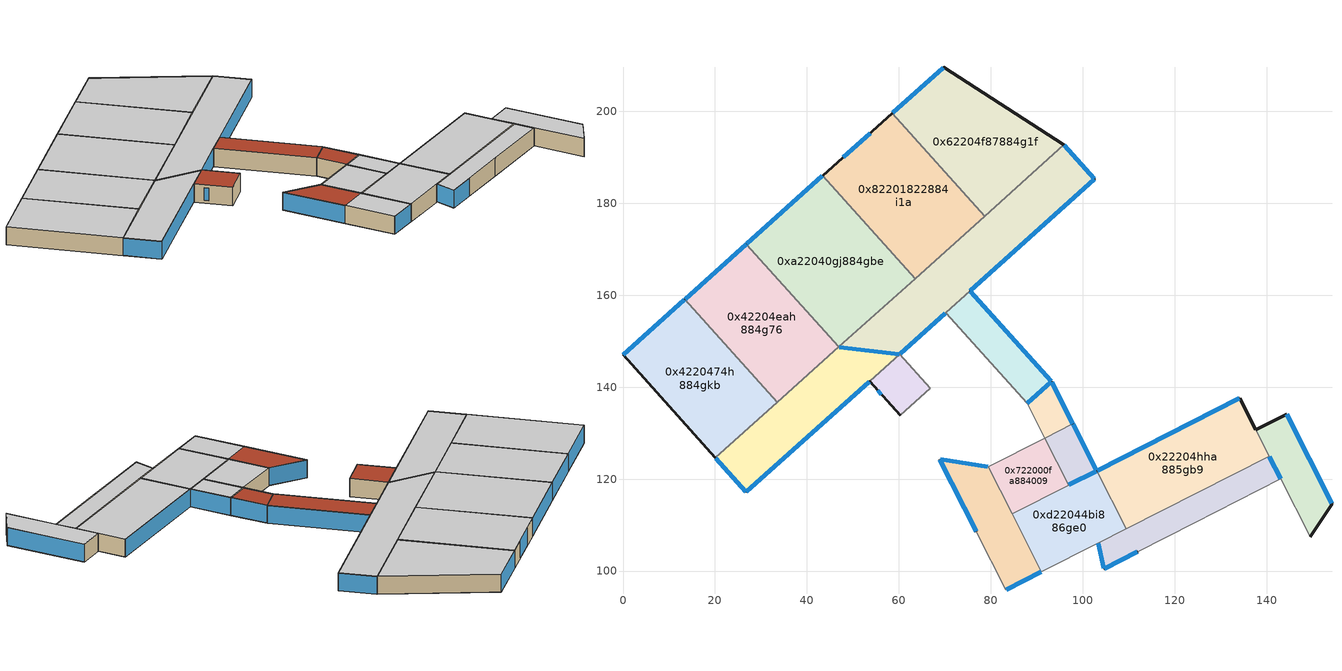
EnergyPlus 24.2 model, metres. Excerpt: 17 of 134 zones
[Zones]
0x8220jeg4888075
 floor to 0xk200ehje8066c4 (Generic Roof): 70.23,156.2 75.51,160.94 102.61,185.26 95.94,192.7 78.66,177.2 63.55,163.64 z5; 70.23,156.2 75.51,160.94 102.61,185.26 95.94,192.7 78.66,177.2 63.55,163.64 z5
 floor to 0x8200e7aa8046e6 (Generic Roof): 70.23,156.2 63.55,163.64 46.95,148.75 60.21,147.21 z5; 70.23,156.2 63.55,163.64 46.95,148.75 60.21,147.21 z5
 wall outside (Generic Roof): 95.94,192.7 102.61,185.26 75.51,160.94 z5:10
 wall to 0x82201822884i1a (Generic Roof): 63.55,163.64 78.66,177.2 z5:10
 wall to 0x62204f87884g1f (Generic Roof): 78.66,177.2 95.94,192.7 z5:10
 wall to 0x7220ed1c8885ih (Generic Roof): 70.23,156.2 60.21,147.21 z5:10
 wall to 0x82209h7k884bjh (Generic Roof): 75.51,160.94 70.23,156.2 z5:10
 wall to 0xa22040gj884gbe (Generic Roof): 46.95,148.75 63.55,163.64 z5:10
 wall to 0xj220ej1688652f (Generic Roof): 60.21,147.21 46.95,148.75 z5:10
 window (0xj0fh): 96.01,192.63 102.54,185.33 / 102.54,185.19 75.58,161.01 z5.1:9.9
 window inside (0xj0fh): 70.16,156.13 60.28,147.28 / 60.11,147.22 47.05,148.74 z5.1:9.9
 ceiling to 0xc240h89j8gc79j (Generic Roof): 70.23,156.2 60.21,147.21 46.95,148.75 63.55,163.64 78.66,177.2 95.94,192.7 102.61,185.26 75.51,160.94 z10; 70.23,156.2 60.21,147.21 46.95,148.75 63.55,163.64 78.66,177.2 95.94,192.7 102.61,185.26 75.51,160.94 z10
0x82201822884i1a
 floor to 0x82001822804i1a (Generic Roof): 63.55,163.64 53.87,174.43 43.45,186.03 47.82,189.95 53.84,195.35 58.57,199.6 68.62,188.4 78.66,177.2 z5; 63.55,163.64 53.87,174.43 43.45,186.03 47.82,189.95 53.84,195.35 58.57,199.6 68.62,188.4 78.66,177.2 z5
 wall outside (Generic Roof): 43.45,186.03 58.57,199.6 z5:10
 wall to 0xa22040gj884gbe (Generic Roof): 63.55,163.64 43.45,186.03 z5:10
 wall to 0x62204f87884g1f (Generic Roof): 58.57,199.6 78.66,177.2 z5:10
 window (0xj0fh): 47.89,190.02 53.76,195.29 z5.1:9.9
 ceiling to 0x824018228g4i1a (Generic Roof): 63.55,163.64 78.66,177.2 68.62,188.4 58.57,199.6 53.84,195.35 47.82,189.95 43.45,186.03 53.87,174.43 z10; 63.55,163.64 78.66,177.2 68.62,188.4 58.57,199.6 53.84,195.35 47.82,189.95 43.45,186.03 53.87,174.43 z10
0xb220eea58876kg
 floor to 0xb200eea58076kg (Generic Roof): 140.6,125.01 109.46,109.2 103.34,106.1 104.61,100.5 111.98,104.24 124.44,110.56 143.12,120.04 z5; 140.6,125.01 109.46,109.2 103.34,106.1 104.61,100.5 111.98,104.24 124.44,110.56 143.12,120.04 z5
 wall outside (Generic Roof): 111.98,104.24 104.61,100.5 z5:10
 wall to 0x92200f5888504h (Generic Roof): 124.44,110.56 111.98,104.24 z5:10
 wall to 0xd22044bi886ge0 (Generic Roof): 103.34,106.09 109.46,109.2 z5:10
 wall to 0x22204hha885gb9 (Generic Roof): 109.46,109.2 140.6,125.01 z5:10
 wall to 0x1220956h883b9d (Generic Roof): 104.61,100.5 103.34,106.1 z5:10
 wall to 0x822096gc886b02 (Generic Roof): 140.6,125.01 143.12,120.04 z5:10
 wall to 0xe2204292885g43 (Generic Roof): 143.12,120.04 124.44,110.56 z5:10
 window (0xj0fh): 111.89,104.19 104.7,100.55 z5.1:9.9
 window inside (0xj0fh): 104.59,100.6 103.36,106 / 140.65,124.92 143.07,120.13 z5.1:9.9
 ceiling to 0xb2409ea58g7bkg (Generic Roof): 140.6,125.01 143.12,120.04 124.44,110.56 111.98,104.24 104.61,100.5 103.34,106.1 109.46,109.2 z10; 140.6,125.01 143.12,120.04 124.44,110.56 111.98,104.24 104.61,100.5 103.34,106.1 109.46,109.2 z10
0x22204hha885gb9
 floor to 0x22004hha805gb9 (Generic Roof): 109.46,109.2 140.6,125.01 137.68,130.76 134.21,137.61 103.06,121.81 z5; 109.46,109.2 140.6,125.01 137.68,130.76 134.21,137.61 103.06,121.81 z5
 wall outside (Generic Roof): 103.06,121.81 134.21,137.61 137.68,130.76 z5:10
 wall to 0x822096gc886b02 (Generic Roof): 137.68,130.76 140.6,125.01 z5:10
 wall to 0xd22044bi886ge0 (Generic Roof): 109.46,109.2 103.06,121.81 z5:10
 window (0xj0fh): 103.15,121.86 134.12,137.56 z5.1:9.9
 ceiling to 0x22403hha8g5ab9 (Generic Roof): 109.46,109.2 103.06,121.81 134.21,137.61 137.68,130.76 140.6,125.01 z10; 109.46,109.2 103.06,121.81 134.21,137.61 137.68,130.76 140.6,125.01 z10
0x822096gc886b02
 floor to 0x820096gc806b02 (Generic Roof): 143.12,120.04 140.6,125.01 137.68,130.76 144.38,134.16 154.25,114.69 149.52,107.44 z5; 143.12,120.04 140.6,125.01 137.68,130.76 144.38,134.16 154.25,114.69 149.52,107.44 z5
 wall outside (Generic Roof): 137.68,130.76 144.38,134.16 154.25,114.69 149.52,107.44 z5:10
 wall to 0xe2204292885g43 (Generic Roof): 149.52,107.44 143.12,120.04 z5:10
 window (0xj0fh): 144.43,134.07 154.2,114.78 z5.1:9.9
 ceiling to 0x824096gc8g6b02 (Generic Roof): 143.12,120.04 149.52,107.44 154.25,114.69 144.38,134.16 137.68,130.76 140.6,125.01 z10; 143.12,120.04 149.52,107.44 154.25,114.69 144.38,134.16 137.68,130.76 140.6,125.01 z10
0xd22044bi886ge0
 floor to 0xd20044bi806ge0 (Generic Roof): 96.94,118.7 84.65,112.46 91.04,99.86 103.34,106.1 109.46,109.2 103.06,121.81 z5; 96.94,118.7 84.65,112.46 91.04,99.86 103.34,106.1 109.46,109.2 103.06,121.81 z5
 wall to 0xb220ehai88669e (Generic Roof): 91.04,99.86 84.65,112.46 z5:10
 wall to 0x1220956h883b9d (Generic Roof): 103.34,106.09 91.04,99.86 z5:10
 wall to 0x322094hf884b8e (Generic Roof): 96.94,118.7 103.06,121.81 z5:10
 wall to 0x722000fa884009 (Generic Roof): 84.65,112.46 96.94,118.7 z5:10
 window inside (0xj0fh): 97.03,118.75 102.97,121.76 z5.1:9.9
 ceiling to 0xd24044bi8g6ge0 (Generic Roof): 96.94,118.7 103.06,121.81 109.46,109.2 103.34,106.1 91.04,99.86 84.65,112.46 z10; 96.94,118.7 103.06,121.81 109.46,109.2 103.34,106.1 91.04,99.86 84.65,112.46 z10
0x722000fa884009
 floor to 0x720000fa804009 (Generic Roof): 84.65,112.46 96.94,118.7 91.77,128.9 79.48,122.66 z5; 84.65,112.46 96.94,118.7 91.77,128.9 79.48,122.66 z5
 wall to 0x7220ed1c8885ih (Generic Roof): 79.48,122.66 91.77,128.9 z5:10
 wall to 0x322094hf884b8e (Generic Roof): 91.77,128.9 96.94,118.7 z5:10
 wall to 0xb220ehai88669e (Generic Roof): 84.65,112.46 79.48,122.66 z5:10
 ceiling to 0x724030fa8g4509 (Generic Roof): 84.65,112.46 79.48,122.66 91.77,128.9 96.94,118.7 z10; 84.65,112.46 79.48,122.66 91.77,128.9 96.94,118.7 z10
0x42200734884aej
 floor to 0x420007348040ej (Generic Roof): 60.3,133.86 53.63,141.3 60.21,147.21 66.89,139.77 z5; 60.3,133.86 53.63,141.3 60.21,147.21 66.89,139.77 z5
 wall outside (Generic Roof): 60.3,133.86 53.63,141.3 z5:10
 wall to 0xj220ej1688652f (Generic Roof): 53.63,141.3 60.21,147.21 z5:10
 wall to 0x7220ed1c8885ih (Generic Roof): 60.21,147.21 66.89,139.77 60.3,133.86 z5:10
 window (0xj0fh): 56.22,138.41 55.44,139.29 z5.75:9.19
 roof outside (Generic Roof): 60.3,133.86 66.89,139.77 60.21,147.21 53.63,141.3 z10; 60.3,133.86 66.89,139.77 60.21,147.21 53.63,141.3 z10
0xj220ej1688652f
 floor to 0xj200ej1680652f (Generic Roof): 46.95,148.75 33.52,136.7 20.09,124.65 26.77,117.2 53.63,141.3 60.21,147.21 z5; 46.95,148.75 33.52,136.7 20.09,124.65 26.77,117.2 53.63,141.3 60.21,147.21 z5
 wall outside (Generic Roof): 53.63,141.3 26.77,117.2 20.09,124.65 z5:10
 wall to 0x4220474h884gkb (Generic Roof): 20.09,124.65 33.52,136.7 z5:10
 wall to 0x42204eah884g76 (Generic Roof): 33.52,136.7 46.95,148.75 z5:10
 window (0xj0fh): 53.56,141.23 26.84,117.27 / 26.7,117.27 20.16,124.58 z5.1:9.9
 ceiling to 0xc240h89j8gc79j (Generic Roof): 46.95,148.75 60.21,147.21 53.63,141.3 26.77,117.2 20.09,124.65 33.52,136.7 z10; 46.95,148.75 60.21,147.21 53.63,141.3 26.77,117.2 20.09,124.65 33.52,136.7 z10
0x82209h7k884bjh
 floor to 0x82009h7k804bjh (Generic Roof): 93.22,141.21 87.93,136.46 70.23,156.2 75.51,160.94 z5; 93.22,141.21 87.93,136.46 70.23,156.2 75.51,160.94 z5
 wall outside (Generic Roof): 75.51,160.94 93.22,141.21 z5:10
 wall to 0x7220ed1c8885ih (Generic Roof): 87.93,136.46 70.23,156.2 z5:10
 wall to 0x32209211884b32 (Generic Roof): 93.22,141.21 87.93,136.46 z5:10
 window (0xj0fh): 75.58,160.87 93.15,141.28 z5.1:9.9
 window inside (0xj0fh): 93.15,141.14 88,136.53 z5.1:9.9
 roof outside (Generic Roof): 93.22,141.21 75.51,160.94 70.23,156.2 76.9,148.75 87.93,136.46 z10; 93.22,141.21 75.51,160.94 70.23,156.2 76.9,148.75 87.93,136.46 z10
0x62204f87884g1f
 floor to 0x62004f87804g1f (Generic Roof): 78.66,177.2 95.94,192.7 69.74,209.61 58.57,199.6 68.62,188.4 z5; 78.66,177.2 95.94,192.7 69.74,209.61 58.57,199.6 68.62,188.4 z5
 wall outside (Generic Roof): 58.57,199.6 69.74,209.61 95.94,192.7 z5:10
 window (0xj0fh): 58.64,199.67 69.67,209.54 z5.1:9.9
 ceiling to 0x62404f878g4g1f (Generic Roof): 78.66,177.2 68.62,188.4 58.57,199.6 69.74,209.61 95.94,192.7 z10; 78.66,177.2 68.62,188.4 58.57,199.6 69.74,209.61 95.94,192.7 z10
0xb220ehai88669e
 floor to 0xb200ehai80669e (Generic Roof): 68.9,124.29 76.89,108.53 83.28,95.93 91.04,99.86 84.65,112.46 79.48,122.66 z5; 68.9,124.29 76.89,108.53 83.28,95.93 91.04,99.86 84.65,112.46 79.48,122.66 z5
 wall outside (Generic Roof): 76.89,108.53 68.9,124.29 z5:10
 wall to 0xe220c8hf88c7g8 (Generic Roof): 91.04,99.86 83.28,95.93 z5:10
 wall to 0x7220ed1c8885ih (Generic Roof): 68.9,124.29 79.48,122.66 z5:10
 wall to 0x92204e58884g33 (Generic Roof): 83.28,95.93 76.89,108.53 z5:10
 window (0xj0fh): 76.84,108.62 68.95,124.2 z5.1:9.9
 window inside (0xj0fh): 90.95,99.81 83.37,95.98 / 69,124.27 79.38,122.68 z5.1:9.9
 ceiling to 0x52404i7h8g4gkc (Generic Roof): 91.04,99.86 83.28,95.93 76.89,108.53 84.65,112.46 z10; 91.04,99.86 83.28,95.93 76.89,108.53 84.65,112.46 z10
 roof outside (Generic Roof): 68.9,124.29 79.48,122.66 84.65,112.46 76.89,108.53 z10; 68.9,124.29 79.48,122.66 84.65,112.46 76.89,108.53 z10
0x322094hf884b8e
 floor to 0x320094hf804b8e (Generic Roof): 103.06,121.81 97.89,132 91.77,128.9 96.94,118.7 z5; 103.06,121.81 97.89,132 91.77,128.9 96.94,118.7 z5
 wall outside (Generic Roof): 97.89,132 103.06,121.81 z5:10
 wall to 0x32209211884b32 (Generic Roof): 91.77,128.9 97.89,132 z5:10
 window (0xj0fh): 97.94,131.91 103.01,121.9 z5.1:9.9
 ceiling to 0x3240c4hf8g4g8e (Generic Roof): 103.06,121.81 96.94,118.7 91.77,128.9 97.89,132 z10; 103.06,121.81 96.94,118.7 91.77,128.9 97.89,132 z10
0x32209211884b32
 floor to 0x32009211804b32 (Generic Roof): 87.93,136.46 91.77,128.9 97.89,132 93.22,141.21 z5; 87.93,136.46 91.77,128.9 97.89,132 93.22,141.21 z5
 wall outside (Generic Roof): 93.22,141.21 97.89,132 z5:10
 wall to 0x7220ed1c8885ih (Generic Roof): 91.77,128.9 87.93,136.46 z5:10
 window (0xj0fh): 93.27,141.12 97.84,132.09 z5.1:9.9
 roof outside (Generic Roof): 87.93,136.46 93.22,141.21 97.89,132 91.77,128.9 z10; 87.93,136.46 93.22,141.21 97.89,132 91.77,128.9 z10
0xa22040gj884gbe
 floor to 0xa20040gj804gbe (Generic Roof): 46.95,148.75 26.86,171.14 43.45,186.03 53.87,174.43 63.55,163.64 z5; 46.95,148.75 26.86,171.14 43.45,186.03 53.87,174.43 63.55,163.64 z5
 wall outside (Generic Roof): 26.86,171.14 43.45,186.03 z5:10
 wall to 0x42204eah884g76 (Generic Roof): 46.95,148.75 26.86,171.14 z5:10
 window (0xj0fh): 26.93,171.21 43.38,185.96 z5.1:9.9
 ceiling to 0xa24040gj8g4gbe (Generic Roof): 46.95,148.75 63.55,163.64 53.87,174.43 43.45,186.03 26.86,171.14 z10; 46.95,148.75 63.55,163.64 53.87,174.43 43.45,186.03 26.86,171.14 z10
0x4220474h884gkb
 floor to 0x4200474h804gkb (Generic Roof): 20.09,124.65 0,147.04 13.43,159.09 33.52,136.7 z5; 20.09,124.65 0,147.04 13.43,159.09 33.52,136.7 z5
 wall outside (Generic Roof): 20.09,124.65 0,147.04 13.43,159.09 z5:10
 wall to 0x42204eah884g76 (Generic Roof): 13.43,159.09 33.52,136.7 z5:10
 window (0xj0fh): 0.07,147.11 13.36,159.02 z5.1:9.9
 ceiling to 0x4240474h8g4gkb (Generic Roof): 20.09,124.65 33.52,136.7 13.43,159.09 0,147.04 z10; 20.09,124.65 33.52,136.7 13.43,159.09 0,147.04 z10
0x42204eah884g76
 floor to 0x42004eah804g76 (Generic Roof): 33.52,136.7 13.43,159.09 26.86,171.14 46.95,148.75 z5; 33.52,136.7 13.43,159.09 26.86,171.14 46.95,148.75 z5
 wall outside (Generic Roof): 13.43,159.09 26.86,171.14 z5:10
 window (0xj0fh): 13.5,159.16 26.79,171.07 z5.1:9.9
 ceiling to 0x42404eah8g4g76 (Generic Roof): 33.52,136.7 46.95,148.75 26.86,171.14 13.43,159.09 z10; 33.52,136.7 46.95,148.75 26.86,171.14 13.43,159.09 z10
[Building]
unnamed: North Axis=0; Terrain=City; Solar Distribution=FullExteriorWithReflections
[Site:Location]
Site 1: Latitude=0; Longitude=0; Time Zone=0; Elevation=0
[SizingPeriod:DesignDay] Day of Month=21; DryBulb Temperature Range Modifier Type=DefaultMultipliers; Barometric Pressure=101097; Wind Direction=0; Rain Indicator=No; Snow Indicator=No; Daylight Saving Time Indicator=No; Solar Model Indicator=ASHRAEClearSky; Begin Environment Reset Mode=FullResetAtBeginEnvironment
Name | Month | Day Type | Maximum DryBulb Temperature | Daily DryBulb Temperature Range | Humidity Condition Type | Wetbulb or DewPoint at Maximum DryBulb | Wind Speed | Sky Clearness
Suzhou Ann Clg .4% Condns DP=>MDB | 8 | SummerDesignDay | 34.8 | 6.7 | Dewpoint | 27.6 | 3.35 | 1
Suzhou Ann Htg 99.6% Condns DB | 1 | WinterDesignDay | -4 | 0 | Wetbulb | -4 | 6.71 | 0
[Site:WaterMainsTemperature]
Calculation Method=CorrelationFromWeatherFile
[Material] Thermal Absorptance=0.9
Name | Roughness | Thickness | Conductivity | Density | Specific Heat | Solar Absorptance | Visible Absorptance
Generic 50mm Insulation | MediumRough | 0.05 | 0.03 | 43 | 1210 | 0.7 | 0.7
Generic Acoustic Tile | MediumSmooth | 0.02 | 0.06 | 368 | 590 | 0.2 | 0.2
Generic Ceiling Air Gap | Smooth | 0.1 | 0.556 | 1.28 | 1000 | 0.7 | 0.7
Generic LW Concrete | MediumRough | 0.1 | 0.53 | 1280 | 840 | 0.8 | 0.8
Generic Roof Membrane | MediumRough | 0.01 | 0.16 | 1120 | 1460 | 0.65 | 0.65
[WINDOWMATERIAL:SIMPLEGLAZINGSYSTEM]
g_0xg745: UFactor=1.8; Solar Heat Gain Coefficient=0.4; Visible Transmittance=0.744
[Construction]
Generic Roof: Generic Roof Membrane, Generic 50mm Insulation, Generic LW Concrete, Generic Ceiling Air Gap, Generic Acoustic Tile
[CONSTRUCTION]
0xj0fh: g_0xg745
[ZONE] Type=1; Multiplier=1; Ceiling Height=4; Part of Total Floor Area=Yes
Name | Volume | Floor Area
0xb220eea58876kg | 1182.82 | 236.565
0x42200734884aej | 442.208 | 88.4416
0xj220ej1688652f | 2026.72 | 405.345
0x42204eah884g76 | 2713.91 | 542.782
0xa22040gj884gbe | 3353.883 | 670.777
0x4220474h884gkb | 2713.911 | 542.7822
0xd22044bi886ge0 | 1459.64 | 291.928
0x722000fa884009 | 788.094 | 157.619
0x22204hha885gb9 | 2468.15 | 493.631
0x822096gc886b02 | 900.48 | 180.096
0x322094hf884b8e | 392.231 | 78.4463
0x32209211884b32 | 322.686 | 64.5373
0xb220ehai88669e | 1247.41 | 249.482
0x82209h7k884bjh | 941.548 | 188.31
0x8220jeg4888075 | 3068.79 | 613.757
0x82201822884i1a | 3055.45 | 611.0891
0x62204f87884g1f | 2874.03 | 574.807
[PEOPLE] Number of People Calculation Method=People/Area; People per Floor Area=0.0565; Fraction Radiant=0.3; Sensible Heat Fraction=autocalculate; Carbon Dioxide Generation Rate=3.82e-08; Enable ASHRAE 55 Comfort Warnings=No; Mean Radiant Temperature Calculation Type=EnclosureAveraged; Clothing Insulation Calculation Method=ClothingInsulationSchedule; Cold Stress Temperature Threshold=15.56; Heat Stress Temperature Threshold=30
Name | Zone or ZoneList or Space or SpaceList | Number of People Schedule | Activity Level Schedule
0xb220eea58876kg_People | 0xb220eea58876kg | 0xb220eea58876kgPeopleNumber_of_People_Schedule_Name | 0xb220eea58876kgPeopleActivity_Level_Schedule_Name
0x42200734884aej_People | 0x42200734884aej | 0x42200734884aejPeopleNumber_of_People_Schedule_Name | 0x42200734884aejPeopleActivity_Level_Schedule_Name
0xj220ej1688652f_People | 0xj220ej1688652f | 0xj220ej1688652fPeopleNumber_of_People_Schedule_Name | 0xj220ej1688652fPeopleActivity_Level_Schedule_Name
0x42204eah884g76_People | 0x42204eah884g76 | 0x42204eah884g76PeopleNumber_of_People_Schedule_Name | 0x42204eah884g76PeopleActivity_Level_Schedule_Name
0xa22040gj884gbe_People | 0xa22040gj884gbe | 0xa22040gj884gbePeopleNumber_of_People_Schedule_Name | 0xa22040gj884gbePeopleActivity_Level_Schedule_Name
0x4220474h884gkb_People | 0x4220474h884gkb | 0x4220474h884gkbPeopleNumber_of_People_Schedule_Name | 0x4220474h884gkbPeopleActivity_Level_Schedule_Name
0xd22044bi886ge0_People | 0xd22044bi886ge0 | 0xd22044bi886ge0PeopleNumber_of_People_Schedule_Name | 0xd22044bi886ge0PeopleActivity_Level_Schedule_Name
0x722000fa884009_People | 0x722000fa884009 | 0x722000fa884009PeopleNumber_of_People_Schedule_Name | 0x722000fa884009PeopleActivity_Level_Schedule_Name
0x22204hha885gb9_People | 0x22204hha885gb9 | 0x22204hha885gb9PeopleNumber_of_People_Schedule_Name | 0x22204hha885gb9PeopleActivity_Level_Schedule_Name
0x822096gc886b02_People | 0x822096gc886b02 | 0x822096gc886b02PeopleNumber_of_People_Schedule_Name | 0x822096gc886b02PeopleActivity_Level_Schedule_Name
0x322094hf884b8e_People | 0x322094hf884b8e | 0x322094hf884b8ePeopleNumber_of_People_Schedule_Name | 0x322094hf884b8ePeopleActivity_Level_Schedule_Name
0x32209211884b32_People | 0x32209211884b32 | 0x32209211884b32PeopleNumber_of_People_Schedule_Name | 0x32209211884b32PeopleActivity_Level_Schedule_Name
0xb220ehai88669e_People | 0xb220ehai88669e | 0xb220ehai88669ePeopleNumber_of_People_Schedule_Name | 0xb220ehai88669ePeopleActivity_Level_Schedule_Name
0x82209h7k884bjh_People | 0x82209h7k884bjh | 0x82209h7k884bjhPeopleNumber_of_People_Schedule_Name | 0x82209h7k884bjhPeopleActivity_Level_Schedule_Name
0x8220jeg4888075_People | 0x8220jeg4888075 | 0x8220jeg4888075PeopleNumber_of_People_Schedule_Name | 0x8220jeg4888075PeopleActivity_Level_Schedule_Name
0x82201822884i1a_People | 0x82201822884i1a | 0x82201822884i1aPeopleNumber_of_People_Schedule_Name | 0x82201822884i1aPeopleActivity_Level_Schedule_Name
0x62204f87884g1f_People | 0x62204f87884g1f | 0x62204f87884g1fPeopleNumber_of_People_Schedule_Name | 0x62204f87884g1fPeopleActivity_Level_Schedule_Name
[LIGHTS] Design Level Calculation Method=Watts/Area; Watts per Floor Area=10.55; Return Air Fraction=0; Fraction Radiant=0.7; Fraction Visible=0.2; Fraction Replaceable=1; EndUse Subcategory=General; Return Air Fraction Calculated from Plenum Temperature=No; Return Air Fraction Function of Plenum Temperature Coefficient 1=0; Return Air Fraction Function of Plenum Temperature Coefficient 2=0
Name | Zone or ZoneList or Space or SpaceList | Schedule
0xb220eea58876kg_Lights | 0xb220eea58876kg | 0xb220eea58876kgLightsSchedule_Name
0x42200734884aej_Lights | 0x42200734884aej | 0x42200734884aejLightsSchedule_Name
0xj220ej1688652f_Lights | 0xj220ej1688652f | 0xj220ej1688652fLightsSchedule_Name
0x42204eah884g76_Lights | 0x42204eah884g76 | 0x42204eah884g76LightsSchedule_Name
0xa22040gj884gbe_Lights | 0xa22040gj884gbe | 0xa22040gj884gbeLightsSchedule_Name
0x4220474h884gkb_Lights | 0x4220474h884gkb | 0x4220474h884gkbLightsSchedule_Name
0xd22044bi886ge0_Lights | 0xd22044bi886ge0 | 0xd22044bi886ge0LightsSchedule_Name
0x722000fa884009_Lights | 0x722000fa884009 | 0x722000fa884009LightsSchedule_Name
0x22204hha885gb9_Lights | 0x22204hha885gb9 | 0x22204hha885gb9LightsSchedule_Name
0x822096gc886b02_Lights | 0x822096gc886b02 | 0x822096gc886b02LightsSchedule_Name
0x322094hf884b8e_Lights | 0x322094hf884b8e | 0x322094hf884b8eLightsSchedule_Name
0x32209211884b32_Lights | 0x32209211884b32 | 0x32209211884b32LightsSchedule_Name
0xb220ehai88669e_Lights | 0xb220ehai88669e | 0xb220ehai88669eLightsSchedule_Name
0x82209h7k884bjh_Lights | 0x82209h7k884bjh | 0x82209h7k884bjhLightsSchedule_Name
0x8220jeg4888075_Lights | 0x8220jeg4888075 | 0x8220jeg4888075LightsSchedule_Name
0x82201822884i1a_Lights | 0x82201822884i1a | 0x82201822884i1aLightsSchedule_Name
0x62204f87884g1f_Lights | 0x62204f87884g1f | 0x62204f87884g1fLightsSchedule_Name
[ELECTRICEQUIPMENT] Design Level Calculation Method=Watts/Area; Watts per Floor Area=10.33; Fraction Latent=0; Fraction Radiant=0.5; Fraction Lost=0; EndUse Subcategory=Electric Equipment
Name | Zone or ZoneList or Space or SpaceList | Schedule
0xb220eea58876kg_Equipment | 0xb220eea58876kg | 0xb220eea58876kgElectricEquipmentSchedule_Name
0x42200734884aej_Equipment | 0x42200734884aej | 0x42200734884aejElectricEquipmentSchedule_Name
0xj220ej1688652f_Equipment | 0xj220ej1688652f | 0xj220ej1688652fElectricEquipmentSchedule_Name
0x42204eah884g76_Equipment | 0x42204eah884g76 | 0x42204eah884g76ElectricEquipmentSchedule_Name
0xa22040gj884gbe_Equipment | 0xa22040gj884gbe | 0xa22040gj884gbeElectricEquipmentSchedule_Name
0x4220474h884gkb_Equipment | 0x4220474h884gkb | 0x4220474h884gkbElectricEquipmentSchedule_Name
0xd22044bi886ge0_Equipment | 0xd22044bi886ge0 | 0xd22044bi886ge0ElectricEquipmentSchedule_Name
0x722000fa884009_Equipment | 0x722000fa884009 | 0x722000fa884009ElectricEquipmentSchedule_Name
0x22204hha885gb9_Equipment | 0x22204hha885gb9 | 0x22204hha885gb9ElectricEquipmentSchedule_Name
0x822096gc886b02_Equipment | 0x822096gc886b02 | 0x822096gc886b02ElectricEquipmentSchedule_Name
0x322094hf884b8e_Equipment | 0x322094hf884b8e | 0x322094hf884b8eElectricEquipmentSchedule_Name
0x32209211884b32_Equipment | 0x32209211884b32 | 0x32209211884b32ElectricEquipmentSchedule_Name
0xb220ehai88669e_Equipment | 0xb220ehai88669e | 0xb220ehai88669eElectricEquipmentSchedule_Name
0x82209h7k884bjh_Equipment | 0x82209h7k884bjh | 0x82209h7k884bjhElectricEquipmentSchedule_Name
0x8220jeg4888075_Equipment | 0x8220jeg4888075 | 0x8220jeg4888075ElectricEquipmentSchedule_Name
0x82201822884i1a_Equipment | 0x82201822884i1a | 0x82201822884i1aElectricEquipmentSchedule_Name
0x62204f87884g1f_Equipment | 0x62204f87884g1f | 0x62204f87884g1fElectricEquipmentSchedule_Name
[ZONEINFILTRATION:DESIGNFLOWRATE] Design Flow Rate Calculation Method=Flow/Zone; Flow Rate per Exterior Surface Area=0.0002266; Constant Term Coefficient=1; Temperature Term Coefficient=0; Velocity Term Coefficient=0; Velocity Squared Term Coefficient=0
Name | Zone or ZoneList or Space or SpaceList | Design Flow Rate
0xb220eea58876kg_Infiltration | 0xb220eea58876kg | 0
0x42200734884aej_Infiltration | 0x42200734884aej | 0.0514028
0xj220ej1688652f_Infiltration | 0xj220ej1688652f | 0.0522236
0x42204eah884g76_Infiltration | 0x42204eah884g76 | 0.0204433
0xa22040gj884gbe_Infiltration | 0xa22040gj884gbe | 0.025257
0x4220474h884gkb_Infiltration | 0x4220474h884gkb | 0.054526
0xd22044bi886ge0_Infiltration | 0xd22044bi886ge0 | 0
0x722000fa884009_Infiltration | 0x722000fa884009 | 0
0x22204hha885gb9_Infiltration | 0x22204hha885gb9 | 0.0482734
0x822096gc886b02_Infiltration | 0x822096gc886b02 | 0.0430525
0x322094hf884b8e_Infiltration | 0x322094hf884b8e | 0.0129462
0x32209211884b32_Infiltration | 0x32209211884b32 | 0.040948
0xb220ehai88669e_Infiltration | 0xb220ehai88669e | 0.077392
0x82209h7k884bjh_Infiltration | 0x82209h7k884bjh | 0.115426
0x8220jeg4888075_Infiltration | 0x8220jeg4888075 | 0.0525765
0x82201822884i1a_Infiltration | 0x82201822884i1a | 0.0229979
0x62204f87884g1f_Infiltration | 0x62204f87884g1f | 0.0523243
[ZONEMIXING] Schedule=Always On; Design Flow Rate Calculation Method=Flow/Area; Flow Rate per Floor Area=1; Delta Temperature=0
Name | Zone or Space | Source Zone or Space
0xb220eea58876kg_0x822096gc886b02; 0x822096gc886b02_0xb220eea58876kg | 0xb220eea58876kg | 0x822096gc886b02
0xj220ej1688652f_0x8220jeg4888075; 0x8220jeg4888075_0xj220ej1688652f | 0xj220ej1688652f | 0x8220jeg4888075
0xb220ehai88669e_0x7220ed1c8885ih; 0x7220ed1c8885ih_0xb220ehai88669e | 0xb220ehai88669e | 0x7220ed1c8885ih
0xb220eea58876kg_0x1220956h883b9d; 0x1220956h883b9d_0xb220eea58876kg | 0xb220eea58876kg | 0x1220956h883b9d
0xe220c8hf88c7g8_0xb220ehai88669e; 0xb220ehai88669e_0xe220c8hf88c7g8 | 0xe220c8hf88c7g8 | 0xb220ehai88669e
0x32209211884b32_0x82209h7k884bjh; 0x82209h7k884bjh_0x32209211884b32 | 0x32209211884b32 | 0x82209h7k884bjh
0xd22044bi886ge0_0x322094hf884b8e; 0x322094hf884b8e_0xd22044bi886ge0 | 0xd22044bi886ge0 | 0x322094hf884b8e
[DESIGNSPECIFICATION:OUTDOORAIR] Outdoor Air Method=Sum; Outdoor Air Flow per Person=0; Outdoor Air Flow per Zone Floor Area=0.000305; Outdoor Air Flow per Zone=0; Outdoor Air Flow Air Changes per Hour=0
0xb220eea58876kg; 0x42200734884aej; 0xj220ej1688652f; 0x42204eah884g76; 0xa22040gj884gbe; 0x4220474h884gkb; 0xe220c8hf88c7g8; 0x1220956h883b9d; 0xd22044bi886ge0; 0x722000fa884009; 0x22204hha885gb9; 0x822096gc886b02; 0x322094hf884b8e; 0x32209211884b32; 0xb220ehai88669e; 0x7220ed1c8885ih; 0x82209h7k884bjh; 0x8220jeg4888075; 0x82201822884i1a; 0x62204f87884g1f
[SIZING:ZONE] Zone Cooling Design Supply Air Temperature Input Method=SupplyAirTemperature; Zone Cooling Design Supply Air Temperature=14; Zone Cooling Design Supply Air Temperature Difference=11.11; Zone Heating Design Supply Air Temperature Input Method=SupplyAirTemperature; Zone Heating Design Supply Air Temperature=40; Zone Heating Design Supply Air Temperature Difference=11.11; Zone Cooling Design Supply Air Humidity Ratio=0.0085; Zone Heating Design Supply Air Humidity Ratio=0.008; Cooling Design Air Flow Method=DesignDay; Cooling Design Air Flow Rate=0; Cooling Minimum Air Flow per Zone Floor Area=0.000762; Cooling Minimum Air Flow=0; Cooling Minimum Air Flow Fraction=0; Heating Design Air Flow Method=DesignDay; Heating Design Air Flow Rate=0; Heating Maximum Air Flow per Zone Floor Area=0.002032; Heating Maximum Air Flow=0.141576; Heating Maximum Air Flow Fraction=0.3; Account for Dedicated Outdoor Air System=No; Dedicated Outdoor Air System Control Strategy=NeutralSupplyAir; Dedicated Outdoor Air Low Setpoint Temperature for Design=autosize; Dedicated Outdoor Air High Setpoint Temperature for Design=autosize; Zone Load Sizing Method=Sensible Load Only No Latent Load; Zone Latent Cooling Design Supply Air Humidity Ratio Input Method=HumidityRatioDifference; Zone Cooling Design Supply Air Humidity Ratio Difference=0.005; Zone Latent Heating Design Supply Air Humidity Ratio Input Method=HumidityRatioDifference; Zone Humidification Design Supply Air Humidity Ratio Difference=0.005; Type of Space Sum to Use=Coincident
Name | Design Specification Outdoor Air Object
0xb220eea58876kg | 0xb220eea58876kg
0x42200734884aej | 0x42200734884aej
0xj220ej1688652f | 0xj220ej1688652f
0x42204eah884g76 | 0x42204eah884g76
0xa22040gj884gbe | 0xa22040gj884gbe
0x4220474h884gkb | 0x4220474h884gkb
0xd22044bi886ge0 | 0xd22044bi886ge0
0x722000fa884009 | 0x722000fa884009
0x22204hha885gb9 | 0x22204hha885gb9
0x822096gc886b02 | 0x822096gc886b02
0x322094hf884b8e | 0x322094hf884b8e
0x32209211884b32 | 0x32209211884b32
0xb220ehai88669e | 0xb220ehai88669e
0x82209h7k884bjh | 0x82209h7k884bjh
0x8220jeg4888075 | 0x8220jeg4888075
0x82201822884i1a | 0x82201822884i1a
0x62204f87884g1f | 0x62204f87884g1f
[ZONECONTROL:THERMOSTAT] Temperature Difference Between Cutout And Setpoint=0
Name | Zone or ZoneList | Control Type Schedule | Control 1
0xb220eea58876kg_Thermostat | 0xb220eea58876kg | 0xb220eea58876kgZoneControl:ThermostatControl_Type_Schedule_Name | 0xb220eea58876kg_SetPoint
0x42200734884aej_Thermostat | 0x42200734884aej | 0x42200734884aejZoneControl:ThermostatControl_Type_Schedule_Name | 0x42200734884aej_SetPoint
0xj220ej1688652f_Thermostat | 0xj220ej1688652f | 0xj220ej1688652fZoneControl:ThermostatControl_Type_Schedule_Name | 0xj220ej1688652f_SetPoint
0x42204eah884g76_Thermostat | 0x42204eah884g76 | 0x42204eah884g76ZoneControl:ThermostatControl_Type_Schedule_Name | 0x42204eah884g76_SetPoint
0xa22040gj884gbe_Thermostat | 0xa22040gj884gbe | 0xa22040gj884gbeZoneControl:ThermostatControl_Type_Schedule_Name | 0xa22040gj884gbe_SetPoint
0x4220474h884gkb_Thermostat | 0x4220474h884gkb | 0x4220474h884gkbZoneControl:ThermostatControl_Type_Schedule_Name | 0x4220474h884gkb_SetPoint
0xd22044bi886ge0_Thermostat | 0xd22044bi886ge0 | 0xd22044bi886ge0ZoneControl:ThermostatControl_Type_Schedule_Name | 0xd22044bi886ge0_SetPoint
0x722000fa884009_Thermostat | 0x722000fa884009 | 0x722000fa884009ZoneControl:ThermostatControl_Type_Schedule_Name | 0x722000fa884009_SetPoint
0x22204hha885gb9_Thermostat | 0x22204hha885gb9 | 0x22204hha885gb9ZoneControl:ThermostatControl_Type_Schedule_Name | 0x22204hha885gb9_SetPoint
0x822096gc886b02_Thermostat | 0x822096gc886b02 | 0x822096gc886b02ZoneControl:ThermostatControl_Type_Schedule_Name | 0x822096gc886b02_SetPoint
0x322094hf884b8e_Thermostat | 0x322094hf884b8e | 0x322094hf884b8eZoneControl:ThermostatControl_Type_Schedule_Name | 0x322094hf884b8e_SetPoint
0x32209211884b32_Thermostat | 0x32209211884b32 | 0x32209211884b32ZoneControl:ThermostatControl_Type_Schedule_Name | 0x32209211884b32_SetPoint
0xb220ehai88669e_Thermostat | 0xb220ehai88669e | 0xb220ehai88669eZoneControl:ThermostatControl_Type_Schedule_Name | 0xb220ehai88669e_SetPoint
0x82209h7k884bjh_Thermostat | 0x82209h7k884bjh | 0x82209h7k884bjhZoneControl:ThermostatControl_Type_Schedule_Name | 0x82209h7k884bjh_SetPoint
0x8220jeg4888075_Thermostat | 0x8220jeg4888075 | 0x8220jeg4888075ZoneControl:ThermostatControl_Type_Schedule_Name | 0x8220jeg4888075_SetPoint
0x82201822884i1a_Thermostat | 0x82201822884i1a | 0x82201822884i1aZoneControl:ThermostatControl_Type_Schedule_Name | 0x82201822884i1a_SetPoint
0x62204f87884g1f_Thermostat | 0x62204f87884g1f | 0x62204f87884g1fZoneControl:ThermostatControl_Type_Schedule_Name | 0x62204f87884g1f_SetPoint
[THERMOSTATSETPOINT:DUALSETPOINT]
Name | Heating Setpoint Temperature Schedule | Cooling Setpoint Temperature Schedule
0xb220eea58876kg_SetPoint | 0xb220eea58876kgThermostatSetpoint:DualSetpointHeating_Setpoint_Temperature_Schedule_Name | 0xb220eea58876kgThermostatSetpoint:DualSetpointCooling_Setpoint_Temperature_Schedule_Name
0x42200734884aej_SetPoint | 0x42200734884aejThermostatSetpoint:DualSetpointHeating_Setpoint_Temperature_Schedule_Name | 0x42200734884aejThermostatSetpoint:DualSetpointCooling_Setpoint_Temperature_Schedule_Name
0xj220ej1688652f_SetPoint | 0xj220ej1688652fThermostatSetpoint:DualSetpointHeating_Setpoint_Temperature_Schedule_Name | 0xj220ej1688652fThermostatSetpoint:DualSetpointCooling_Setpoint_Temperature_Schedule_Name
0x42204eah884g76_SetPoint | 0x42204eah884g76ThermostatSetpoint:DualSetpointHeating_Setpoint_Temperature_Schedule_Name | 0x42204eah884g76ThermostatSetpoint:DualSetpointCooling_Setpoint_Temperature_Schedule_Name
0xa22040gj884gbe_SetPoint | 0xa22040gj884gbeThermostatSetpoint:DualSetpointHeating_Setpoint_Temperature_Schedule_Name | 0xa22040gj884gbeThermostatSetpoint:DualSetpointCooling_Setpoint_Temperature_Schedule_Name
0x4220474h884gkb_SetPoint | 0x4220474h884gkbThermostatSetpoint:DualSetpointHeating_Setpoint_Temperature_Schedule_Name | 0x4220474h884gkbThermostatSetpoint:DualSetpointCooling_Setpoint_Temperature_Schedule_Name
0xd22044bi886ge0_SetPoint | 0xd22044bi886ge0ThermostatSetpoint:DualSetpointHeating_Setpoint_Temperature_Schedule_Name | 0xd22044bi886ge0ThermostatSetpoint:DualSetpointCooling_Setpoint_Temperature_Schedule_Name
0x722000fa884009_SetPoint | 0x722000fa884009ThermostatSetpoint:DualSetpointHeating_Setpoint_Temperature_Schedule_Name | 0x722000fa884009ThermostatSetpoint:DualSetpointCooling_Setpoint_Temperature_Schedule_Name
0x22204hha885gb9_SetPoint | 0x22204hha885gb9ThermostatSetpoint:DualSetpointHeating_Setpoint_Temperature_Schedule_Name | 0x22204hha885gb9ThermostatSetpoint:DualSetpointCooling_Setpoint_Temperature_Schedule_Name
0x822096gc886b02_SetPoint | 0x822096gc886b02ThermostatSetpoint:DualSetpointHeating_Setpoint_Temperature_Schedule_Name | 0x822096gc886b02ThermostatSetpoint:DualSetpointCooling_Setpoint_Temperature_Schedule_Name
0x322094hf884b8e_SetPoint | 0x322094hf884b8eThermostatSetpoint:DualSetpointHeating_Setpoint_Temperature_Schedule_Name | 0x322094hf884b8eThermostatSetpoint:DualSetpointCooling_Setpoint_Temperature_Schedule_Name
0x32209211884b32_SetPoint | 0x32209211884b32ThermostatSetpoint:DualSetpointHeating_Setpoint_Temperature_Schedule_Name | 0x32209211884b32ThermostatSetpoint:DualSetpointCooling_Setpoint_Temperature_Schedule_Name
0xb220ehai88669e_SetPoint | 0xb220ehai88669eThermostatSetpoint:DualSetpointHeating_Setpoint_Temperature_Schedule_Name | 0xb220ehai88669eThermostatSetpoint:DualSetpointCooling_Setpoint_Temperature_Schedule_Name
0x82209h7k884bjh_SetPoint | 0x82209h7k884bjhThermostatSetpoint:DualSetpointHeating_Setpoint_Temperature_Schedule_Name | 0x82209h7k884bjhThermostatSetpoint:DualSetpointCooling_Setpoint_Temperature_Schedule_Name
0x8220jeg4888075_SetPoint | 0x8220jeg4888075ThermostatSetpoint:DualSetpointHeating_Setpoint_Temperature_Schedule_Name | 0x8220jeg4888075ThermostatSetpoint:DualSetpointCooling_Setpoint_Temperature_Schedule_Name
0x82201822884i1a_SetPoint | 0x82201822884i1aThermostatSetpoint:DualSetpointHeating_Setpoint_Temperature_Schedule_Name | 0x82201822884i1aThermostatSetpoint:DualSetpointCooling_Setpoint_Temperature_Schedule_Name
0x62204f87884g1f_SetPoint | 0x62204f87884g1fThermostatSetpoint:DualSetpointHeating_Setpoint_Temperature_Schedule_Name | 0x62204f87884g1fThermostatSetpoint:DualSetpointCooling_Setpoint_Temperature_Schedule_Name
[ZONEHVAC:IDEALLOADSAIRSYSTEM] Maximum Heating Supply Air Temperature=50; Minimum Cooling Supply Air Temperature=13; Maximum Heating Supply Air Humidity Ratio=0.0156; Minimum Cooling Supply Air Humidity Ratio=0.0077; Heating Limit=LimitCapacity; Maximum Sensible Heating Capacity=Autosize; Cooling Limit=LimitFlowRateAndCapacity; Maximum Cooling Air Flow Rate=Autosize; Maximum Total Cooling Capacity=Autosize; Dehumidification Control Type=None; Cooling Sensible Heat Ratio=0.7; Humidification Control Type=None; Demand Controlled Ventilation Type=None; Outdoor Air Economizer Type=DifferentialDryBulb; Heat Recovery Type=None; Sensible Heat Recovery Effectiveness=0; Latent Heat Recovery Effectiveness=0
Name | Design Specification Outdoor Air Object
0xb220eea58876kg_Ideal Loads Air | 0xb220eea58876kg
0x42200734884aej_Ideal Loads Air | 0x42200734884aej
0xj220ej1688652f_Ideal Loads Air | 0xj220ej1688652f
0x42204eah884g76_Ideal Loads Air | 0x42204eah884g76
0xa22040gj884gbe_Ideal Loads Air | 0xa22040gj884gbe
0x4220474h884gkb_Ideal Loads Air | 0x4220474h884gkb
0xd22044bi886ge0_Ideal Loads Air | 0xd22044bi886ge0
0x722000fa884009_Ideal Loads Air | 0x722000fa884009
0x22204hha885gb9_Ideal Loads Air | 0x22204hha885gb9
0x822096gc886b02_Ideal Loads Air | 0x822096gc886b02
0x322094hf884b8e_Ideal Loads Air | 0x322094hf884b8e
0x32209211884b32_Ideal Loads Air | 0x32209211884b32
0xb220ehai88669e_Ideal Loads Air | 0xb220ehai88669e
0x82209h7k884bjh_Ideal Loads Air | 0x82209h7k884bjh
0x8220jeg4888075_Ideal Loads Air | 0x8220jeg4888075
0x82201822884i1a_Ideal Loads Air | 0x82201822884i1a
0x62204f87884g1f_Ideal Loads Air | 0x62204f87884g1f
[Zone equipment]
0xb220eea58876kg: 0xb220eea58876kg_Ideal Loads Air
0x42200734884aej: 0x42200734884aej_Ideal Loads Air
0xj220ej1688652f: 0xj220ej1688652f_Ideal Loads Air
0x42204eah884g76: 0x42204eah884g76_Ideal Loads Air
0xa22040gj884gbe: 0xa22040gj884gbe_Ideal Loads Air
0x4220474h884gkb: 0x4220474h884gkb_Ideal Loads Air
0xd22044bi886ge0: 0xd22044bi886ge0_Ideal Loads Air
0x722000fa884009: 0x722000fa884009_Ideal Loads Air
0x22204hha885gb9: 0x22204hha885gb9_Ideal Loads Air
0x822096gc886b02: 0x822096gc886b02_Ideal Loads Air
0x322094hf884b8e: 0x322094hf884b8e_Ideal Loads Air
0x32209211884b32: 0x32209211884b32_Ideal Loads Air
0xb220ehai88669e: 0xb220ehai88669e_Ideal Loads Air
0x82209h7k884bjh: 0x82209h7k884bjh_Ideal Loads Air
0x8220jeg4888075: 0x8220jeg4888075_Ideal Loads Air
0x82201822884i1a: 0x82201822884i1a_Ideal Loads Air
0x62204f87884g1f: 0x62204f87884g1f_Ideal Loads Air
[Schedule:Day:Interval]
OfficeMedium LIGHT_SCH_Sun: No, 06:00, 0.05, 18:00, 0.0431163, 24:00, 0.05
OfficeMedium LIGHT_SCH_Workday: No, 05:00, 0.05, 06:00, 0.1, 07:00, 0.0862326, 08:00, 0.258698, 17:00, 0.776093, 18:00, 0.431163, 20:00, 0.258698, 22:00, 0.172465, 23:00, 0.0862326, 24:00, 0.0431163
OfficeMedium LIGHT_SCH_SDD; {8bdf5033-8bb6-49a6-8c63-1cf42e979cd2}; Always On_Day Schedule: No, 24:00, 1
OfficeMedium LIGHT_SCH_WDD; OfficeMedium OCC_SCH_WinDesign; {cb566151-dfc8-4057-8b59-9311fdab7c33}: No, 24:00, 0
OfficeMedium LIGHT_SCH_Holiday; OfficeMedium LIGHT_SCH_Sat: No, 06:00, 0.05, 08:00, 0.0862326, 12:00, 0.258698, 17:00, 0.129349, 19:00, 0.0431163, 24:00, 0.05
OfficeMedium OCC_SCH_Default; OfficeMedium OCC_SCH_Holiday: No, 06:00, 0, 18:00, 0.05, 24:00, 0
OfficeMedium OCC_SCH_Workday: No, 06:00, 0, 07:00, 0.1, 08:00, 0.2, 12:00, 0.95, 13:00, 0.5, 17:00, 0.95, 18:00, 0.3, 22:00, 0.1, 24:00, 0.05
OfficeMedium OCC_SCH_Sat: No, 06:00, 0, 08:00, 0.1, 12:00, 0.3, 17:00, 0.1, 19:00, 0.05, 24:00, 0
OfficeMedium OCC_SCH_SumDesign: No, 06:00, 0, 22:00, 1, 24:00, 0.05
Seated Adult Activity_Day Schedule: No, 24:00, 120
OfficeMedium EQUIP_SCH_Sun: No, 06:00, 0.230755, 18:00, 0.288107, 24:00, 0.230755
OfficeMedium EQUIP_SCH_Workday: No, 06:00, 0.307674, 08:00, 0.381235, 12:00, 0.857778, 13:00, 0.76247, 17:00, 0.857778, 18:00, 0.476543, 24:00, 0.381235
OfficeMedium EQUIP_SCH_Sat; {f78fa74f-0576-43bd-a816-8bf4ce6cd31b}: No, 06:00, 0.230755, 08:00, 0.381235, 12:00, 0.476543, 17:00, 0.33358, 19:00, 0.285926, 24:00, 0.230755
OfficeMedium HTGSETP_SCH_YES_OPTIMUM_Default; {d11b9681-0402-475f-8a1c-0b8cc2305f58}; {1eb1e147-ae02-40e8-bcac-d442f37c0191}: No, 24:00, 15.6
{e92d0649-7140-44f5-8734-7ab63f035c7d}: No, 05:00, 15.6, 06:00, 17.8, 07:00, 20, 22:00, 21, 24:00, 15.6
{bcc13e86-09c7-4935-a179-9004d4300a09}: No, 05:00, 15.6, 06:00, 17.8, 07:00, 20, 17:00, 21, 24:00, 15.6
{240e009c-43f9-4d47-8961-d8a73ac7287d}: No, 05:00, 15.6, 06:00, 17.6, 07:00, 19.6, 22:00, 21, 24:00, 15.6
OfficeMedium CLGSETP_SCH_YES_OPTIMUM_Default; {eae660b2-143a-4734-bd33-600b1d31e829}; {524ea852-10ed-4f22-8e61-77a7f1151075}: No, 24:00, 26.7
{aea035ed-701d-4a5d-af51-3b4a013f441f}: No, 05:00, 26.7, 06:00, 25.6, 07:00, 25, 22:00, 24, 24:00, 26.7
{b1652cce-239e-4ccc-b763-ce0db0b882d7}: No, 05:00, 26.7, 06:00, 25.7, 07:00, 25, 17:00, 24, 24:00, 26.7
{41190160-9190-4e16-8422-50072377f8cf}: No, 05:00, 26.7, 06:00, 25.7, 07:00, 25, 22:00, 24, 24:00, 26.7
[Schedule:Week:Daily]
Generic Office Lighting Week Rule - Jan1-Dec31: OfficeMedium LIGHT_SCH_Sun, OfficeMedium LIGHT_SCH_Workday, OfficeMedium LIGHT_SCH_Workday, OfficeMedium LIGHT_SCH_Workday, OfficeMedium LIGHT_SCH_Workday, OfficeMedium LIGHT_SCH_Workday, OfficeMedium LIGHT_SCH_Sat, OfficeMedium LIGHT_SCH_Holiday, OfficeMedium LIGHT_SCH_SDD, OfficeMedium LIGHT_SCH_WDD, OfficeMedium LIGHT_SCH_Sun, OfficeMedium LIGHT_SCH_Sun
Generic Office Occupancy Week Rule - Jan1-Dec31: OfficeMedium OCC_SCH_Default, OfficeMedium OCC_SCH_Workday, OfficeMedium OCC_SCH_Workday, OfficeMedium OCC_SCH_Workday, OfficeMedium OCC_SCH_Workday, OfficeMedium OCC_SCH_Workday, OfficeMedium OCC_SCH_Sat, OfficeMedium OCC_SCH_Holiday, OfficeMedium OCC_SCH_SumDesign, OfficeMedium OCC_SCH_WinDesign, OfficeMedium OCC_SCH_Default, OfficeMedium OCC_SCH_Default
Seated Adult Activity Week Rule - Jan1-Dec31: Seated Adult Activity_Day Schedule, Seated Adult Activity_Day Schedule, Seated Adult Activity_Day Schedule, Seated Adult Activity_Day Schedule, Seated Adult Activity_Day Schedule, Seated Adult Activity_Day Schedule, Seated Adult Activity_Day Schedule, Seated Adult Activity_Day Schedule, Seated Adult Activity_Day Schedule, Seated Adult Activity_Day Schedule, Seated Adult Activity_Day Schedule, Seated Adult Activity_Day Schedule
Generic Office Equipment Week Rule - Jan1-Dec31: OfficeMedium EQUIP_SCH_Sun, OfficeMedium EQUIP_SCH_Workday, OfficeMedium EQUIP_SCH_Workday, OfficeMedium EQUIP_SCH_Workday, OfficeMedium EQUIP_SCH_Workday, OfficeMedium EQUIP_SCH_Workday, OfficeMedium EQUIP_SCH_Sat, {f78fa74f-0576-43bd-a816-8bf4ce6cd31b}, {8bdf5033-8bb6-49a6-8c63-1cf42e979cd2}, {cb566151-dfc8-4057-8b59-9311fdab7c33}, OfficeMedium EQUIP_SCH_Sun, OfficeMedium EQUIP_SCH_Sun
Always On Week Rule - Jan1-Dec31: Always On_Day Schedule, Always On_Day Schedule, Always On_Day Schedule, Always On_Day Schedule, Always On_Day Schedule, Always On_Day Schedule, Always On_Day Schedule, Always On_Day Schedule, Always On_Day Schedule, Always On_Day Schedule, Always On_Day Schedule, Always On_Day Schedule
Generic Office Heating Week Rule - Jan1-Dec31: OfficeMedium HTGSETP_SCH_YES_OPTIMUM_Default, {e92d0649-7140-44f5-8734-7ab63f035c7d}, {e92d0649-7140-44f5-8734-7ab63f035c7d}, {e92d0649-7140-44f5-8734-7ab63f035c7d}, {e92d0649-7140-44f5-8734-7ab63f035c7d}, {e92d0649-7140-44f5-8734-7ab63f035c7d}, {bcc13e86-09c7-4935-a179-9004d4300a09}, {1eb1e147-ae02-40e8-bcac-d442f37c0191}, {d11b9681-0402-475f-8a1c-0b8cc2305f58}, {240e009c-43f9-4d47-8961-d8a73ac7287d}, OfficeMedium HTGSETP_SCH_YES_OPTIMUM_Default, OfficeMedium HTGSETP_SCH_YES_OPTIMUM_Default
Generic Office Cooling Week Rule - Jan1-Dec31: OfficeMedium CLGSETP_SCH_YES_OPTIMUM_Default, {aea035ed-701d-4a5d-af51-3b4a013f441f}, {aea035ed-701d-4a5d-af51-3b4a013f441f}, {aea035ed-701d-4a5d-af51-3b4a013f441f}, {aea035ed-701d-4a5d-af51-3b4a013f441f}, {aea035ed-701d-4a5d-af51-3b4a013f441f}, {b1652cce-239e-4ccc-b763-ce0db0b882d7}, {524ea852-10ed-4f22-8e61-77a7f1151075}, {41190160-9190-4e16-8422-50072377f8cf}, {eae660b2-143a-4734-bd33-600b1d31e829}, OfficeMedium CLGSETP_SCH_YES_OPTIMUM_Default, OfficeMedium CLGSETP_SCH_YES_OPTIMUM_Default
[Schedule:Year]
Always On: Always On Week Rule - Jan1-Dec31, 1, 1, 12, 31
[SCHEDULE:YEAR]
0xb220eea58876kgElectricEquipmentSchedule_Name; 0x42200734884aejElectricEquipmentSchedule_Name; 0xj220ej1688652fElectricEquipmentSchedule_Name; 0x42204eah884g76ElectricEquipmentSchedule_Name; 0xa22040gj884gbeElectricEquipmentSchedule_Name; 0x4220474h884gkbElectricEquipmentSchedule_Name; 0xd22044bi886ge0ElectricEquipmentSchedule_Name; 0x722000fa884009ElectricEquipmentSchedule_Name; 0x22204hha885gb9ElectricEquipmentSchedule_Name; 0x822096gc886b02ElectricEquipmentSchedule_Name; 0x322094hf884b8eElectricEquipmentSchedule_Name; 0x32209211884b32ElectricEquipmentSchedule_Name; 0xb220ehai88669eElectricEquipmentSchedule_Name; 0x82209h7k884bjhElectricEquipmentSchedule_Name; 0x8220jeg4888075ElectricEquipmentSchedule_Name; 0x82201822884i1aElectricEquipmentSchedule_Name; 0x62204f87884g1fElectricEquipmentSchedule_Name: Generic Office Equipment Week Rule - Jan1-Dec31, 1, 1, 12, 31
0xb220eea58876kgPeopleNumber_of_People_Schedule_Name; 0x42200734884aejPeopleNumber_of_People_Schedule_Name; 0xj220ej1688652fPeopleNumber_of_People_Schedule_Name; 0x42204eah884g76PeopleNumber_of_People_Schedule_Name; 0xa22040gj884gbePeopleNumber_of_People_Schedule_Name; 0x4220474h884gkbPeopleNumber_of_People_Schedule_Name; 0xd22044bi886ge0PeopleNumber_of_People_Schedule_Name; 0x722000fa884009PeopleNumber_of_People_Schedule_Name; 0x22204hha885gb9PeopleNumber_of_People_Schedule_Name; 0x822096gc886b02PeopleNumber_of_People_Schedule_Name; 0x322094hf884b8ePeopleNumber_of_People_Schedule_Name; 0x32209211884b32PeopleNumber_of_People_Schedule_Name; 0xb220ehai88669ePeopleNumber_of_People_Schedule_Name; 0x82209h7k884bjhPeopleNumber_of_People_Schedule_Name; 0x8220jeg4888075PeopleNumber_of_People_Schedule_Name; 0x82201822884i1aPeopleNumber_of_People_Schedule_Name; 0x62204f87884g1fPeopleNumber_of_People_Schedule_Name: Generic Office Occupancy Week Rule - Jan1-Dec31, 1, 1, 12, 31
0xb220eea58876kgPeopleActivity_Level_Schedule_Name; 0x42200734884aejPeopleActivity_Level_Schedule_Name; 0xj220ej1688652fPeopleActivity_Level_Schedule_Name; 0x42204eah884g76PeopleActivity_Level_Schedule_Name; 0xa22040gj884gbePeopleActivity_Level_Schedule_Name; 0x4220474h884gkbPeopleActivity_Level_Schedule_Name; 0xd22044bi886ge0PeopleActivity_Level_Schedule_Name; 0x722000fa884009PeopleActivity_Level_Schedule_Name; 0x22204hha885gb9PeopleActivity_Level_Schedule_Name; 0x822096gc886b02PeopleActivity_Level_Schedule_Name; 0x322094hf884b8ePeopleActivity_Level_Schedule_Name; 0x32209211884b32PeopleActivity_Level_Schedule_Name; 0xb220ehai88669ePeopleActivity_Level_Schedule_Name; 0x82209h7k884bjhPeopleActivity_Level_Schedule_Name; 0x8220jeg4888075PeopleActivity_Level_Schedule_Name; 0x82201822884i1aPeopleActivity_Level_Schedule_Name; 0x62204f87884g1fPeopleActivity_Level_Schedule_Name: Seated Adult Activity Week Rule - Jan1-Dec31, 1, 1, 12, 31
0xb220eea58876kgLightsSchedule_Name; 0x42200734884aejLightsSchedule_Name; 0xj220ej1688652fLightsSchedule_Name; 0x42204eah884g76LightsSchedule_Name; 0xa22040gj884gbeLightsSchedule_Name; 0x4220474h884gkbLightsSchedule_Name; 0xd22044bi886ge0LightsSchedule_Name; 0x722000fa884009LightsSchedule_Name; 0x22204hha885gb9LightsSchedule_Name; 0x822096gc886b02LightsSchedule_Name; 0x322094hf884b8eLightsSchedule_Name; 0x32209211884b32LightsSchedule_Name; 0xb220ehai88669eLightsSchedule_Name; 0x82209h7k884bjhLightsSchedule_Name; 0x8220jeg4888075LightsSchedule_Name; 0x82201822884i1aLightsSchedule_Name; 0x62204f87884g1fLightsSchedule_Name: Generic Office Lighting Week Rule - Jan1-Dec31, 1, 1, 12, 31
0xb220eea58876kgThermostatSetpoint:DualSetpointHeating_Setpoint_Temperature_Schedule_Name; 0x42200734884aejThermostatSetpoint:DualSetpointHeating_Setpoint_Temperature_Schedule_Name; 0xj220ej1688652fThermostatSetpoint:DualSetpointHeating_Setpoint_Temperature_Schedule_Name; 0x42204eah884g76ThermostatSetpoint:DualSetpointHeating_Setpoint_Temperature_Schedule_Name; 0xa22040gj884gbeThermostatSetpoint:DualSetpointHeating_Setpoint_Temperature_Schedule_Name; 0x4220474h884gkbThermostatSetpoint:DualSetpointHeating_Setpoint_Temperature_Schedule_Name; 0xd22044bi886ge0ThermostatSetpoint:DualSetpointHeating_Setpoint_Temperature_Schedule_Name; 0x722000fa884009ThermostatSetpoint:DualSetpointHeating_Setpoint_Temperature_Schedule_Name; 0x22204hha885gb9ThermostatSetpoint:DualSetpointHeating_Setpoint_Temperature_Schedule_Name; 0x822096gc886b02ThermostatSetpoint:DualSetpointHeating_Setpoint_Temperature_Schedule_Name; 0x322094hf884b8eThermostatSetpoint:DualSetpointHeating_Setpoint_Temperature_Schedule_Name; 0x32209211884b32ThermostatSetpoint:DualSetpointHeating_Setpoint_Temperature_Schedule_Name; 0xb220ehai88669eThermostatSetpoint:DualSetpointHeating_Setpoint_Temperature_Schedule_Name; 0x82209h7k884bjhThermostatSetpoint:DualSetpointHeating_Setpoint_Temperature_Schedule_Name; 0x8220jeg4888075ThermostatSetpoint:DualSetpointHeating_Setpoint_Temperature_Schedule_Name; 0x82201822884i1aThermostatSetpoint:DualSetpointHeating_Setpoint_Temperature_Schedule_Name; 0x62204f87884g1fThermostatSetpoint:DualSetpointHeating_Setpoint_Temperature_Schedule_Name: Generic Office Heating Week Rule - Jan1-Dec31, 1, 1, 12, 31
0xb220eea58876kgThermostatSetpoint:DualSetpointCooling_Setpoint_Temperature_Schedule_Name; 0x42200734884aejThermostatSetpoint:DualSetpointCooling_Setpoint_Temperature_Schedule_Name; 0xj220ej1688652fThermostatSetpoint:DualSetpointCooling_Setpoint_Temperature_Schedule_Name; 0x42204eah884g76ThermostatSetpoint:DualSetpointCooling_Setpoint_Temperature_Schedule_Name; 0xa22040gj884gbeThermostatSetpoint:DualSetpointCooling_Setpoint_Temperature_Schedule_Name; 0x4220474h884gkbThermostatSetpoint:DualSetpointCooling_Setpoint_Temperature_Schedule_Name; 0xd22044bi886ge0ThermostatSetpoint:DualSetpointCooling_Setpoint_Temperature_Schedule_Name; 0x722000fa884009ThermostatSetpoint:DualSetpointCooling_Setpoint_Temperature_Schedule_Name; 0x22204hha885gb9ThermostatSetpoint:DualSetpointCooling_Setpoint_Temperature_Schedule_Name; 0x822096gc886b02ThermostatSetpoint:DualSetpointCooling_Setpoint_Temperature_Schedule_Name; 0x322094hf884b8eThermostatSetpoint:DualSetpointCooling_Setpoint_Temperature_Schedule_Name; 0x32209211884b32ThermostatSetpoint:DualSetpointCooling_Setpoint_Temperature_Schedule_Name; 0xb220ehai88669eThermostatSetpoint:DualSetpointCooling_Setpoint_Temperature_Schedule_Name; 0x82209h7k884bjhThermostatSetpoint:DualSetpointCooling_Setpoint_Temperature_Schedule_Name; 0x8220jeg4888075ThermostatSetpoint:DualSetpointCooling_Setpoint_Temperature_Schedule_Name; 0x82201822884i1aThermostatSetpoint:DualSetpointCooling_Setpoint_Temperature_Schedule_Name; 0x62204f87884g1fThermostatSetpoint:DualSetpointCooling_Setpoint_Temperature_Schedule_Name: Generic Office Cooling Week Rule - Jan1-Dec31, 1, 1, 12, 31
[SCHEDULE:COMPACT]
0xb220eea58876kgZoneControl:ThermostatControl_Type_Schedule_Name; 0x42200734884aejZoneControl:ThermostatControl_Type_Schedule_Name; 0xj220ej1688652fZoneControl:ThermostatControl_Type_Schedule_Name; 0x42204eah884g76ZoneControl:ThermostatControl_Type_Schedule_Name; 0xa22040gj884gbeZoneControl:ThermostatControl_Type_Schedule_Name; 0x4220474h884gkbZoneControl:ThermostatControl_Type_Schedule_Name; 0xd22044bi886ge0ZoneControl:ThermostatControl_Type_Schedule_Name; 0x722000fa884009ZoneControl:ThermostatControl_Type_Schedule_Name; 0x22204hha885gb9ZoneControl:ThermostatControl_Type_Schedule_Name; 0x822096gc886b02ZoneControl:ThermostatControl_Type_Schedule_Name; 0x322094hf884b8eZoneControl:ThermostatControl_Type_Schedule_Name; 0x32209211884b32ZoneControl:ThermostatControl_Type_Schedule_Name; 0xb220ehai88669eZoneControl:ThermostatControl_Type_Schedule_Name; 0x82209h7k884bjhZoneControl:ThermostatControl_Type_Schedule_Name; 0x8220jeg4888075ZoneControl:ThermostatControl_Type_Schedule_Name; 0x82201822884i1aZoneControl:ThermostatControl_Type_Schedule_Name; 0x62204f87884g1fZoneControl:ThermostatControl_Type_Schedule_Name: Through: 12/31, For: AllDays, Until: 24:00, 4
